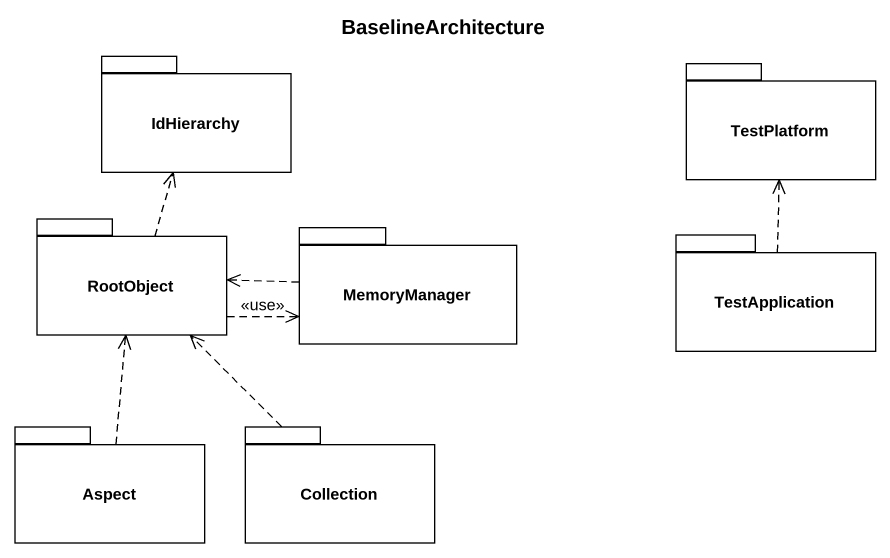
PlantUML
@startuml
title BaselineArchitecture
package IdHierarchy {
}
package TestPlatform {
}
package RootObject {
}
package MemoryManager {
}
package TestApplication {
}
package Aspect {
}
package Collection {
}
RootObject .up.> IdHierarchy
RootObject .right.> MemoryManager : <<use>>
MemoryManager .left.> RootObject
TestApplication .up.> TestPlatform
Aspect .up.> RootObject
Collection .up.> RootObject
@enduml
